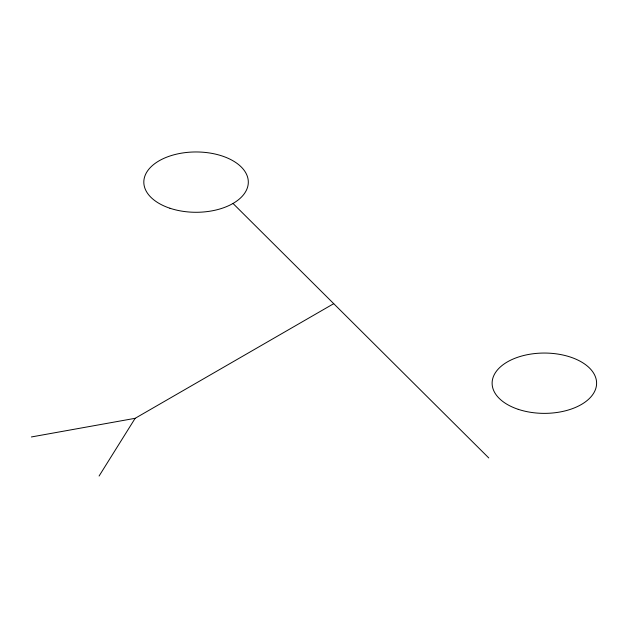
<?xml version="1.0" encoding="UTF-8"?>
<svg xmlns="http://www.w3.org/2000/svg" width="628" height="628" viewBox="0 0 628 628"><rect width="100%" height="100%" fill="white"/><g stroke="black" fill="none" stroke-linecap="round" stroke-linejoin="round"><path stroke-width="0.94" d="M99.083 476.032L135.153 418.311L333.727 303.669M31.4 436.955L135.153 418.311M233.004 203.456L488.78 457.953M518.241 409.33A52.242 30.16 0 0 0 596.6 383.213A52.242 30.16 0 0 0 518.241 357.089A52.242 30.16 0 0 0 518.241 409.33M169.945 208.245A52.242 30.16 0 0 0 248.311 182.128A52.242 30.16 0 0 0 169.945 156.003A52.242 30.16 0 0 0 169.945 208.245"/></g></svg>
